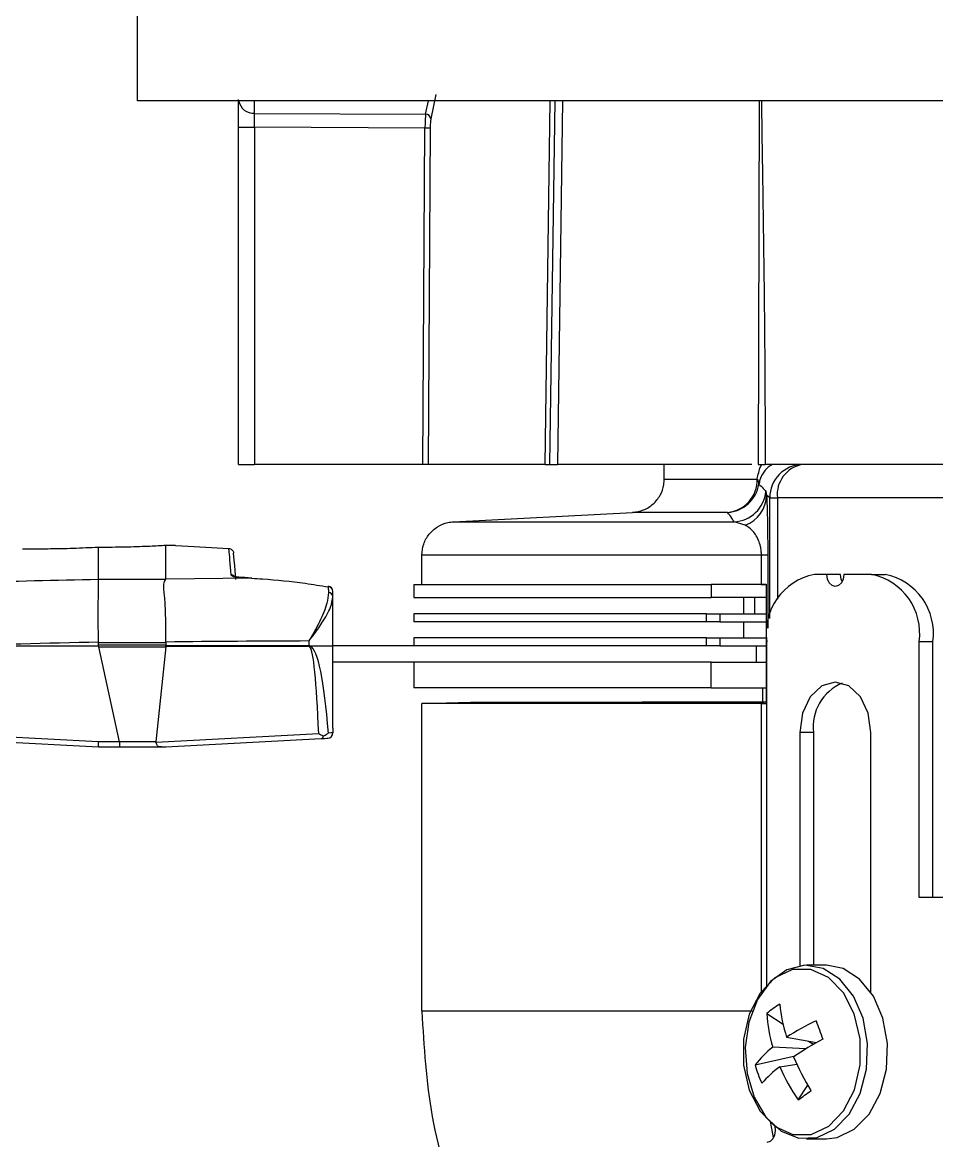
# Model space of a CAD drawing. Extents: x 16.7 to 113.1, y 4.5 to 84.5.
# Drawn here: x 49.858 to 51.555, y 68.255 to 70.331 of the extents above; entities that cross this region are included whole.
import ezdxf

# ---------------------------------------------------------------- set-up
doc = ezdxf.new("R2010")
doc.units = 0
doc.header["$MEASUREMENT"] = 0
doc.layers.add('OBJECT', color=7, linetype='CONTINUOUS')

msp = doc.modelspace()

# ---------------------------------------------------------------- linework, layer by layer
at = {"layer": 'OBJECT'}
for p, q in [((50.0717, 70.1854), (50.0717, 71.4354)), ((50.6259, 70.1973), (50.6166, 70.1517)), ((51.7597, 70.1854), (50.0717, 70.1854)), ((50.2892, 70.1621), (50.2892, 70.1854)), ((50.6069, 70.1605), (50.612, 70.1854)), ((50.8287, 69.5104), (50.8381, 70.1854)), ((50.8376, 69.5104), (50.847, 70.1854)), ((50.8608, 70.1854), (50.8514, 69.5104)), ((51.2262, 70.1854), (51.2242, 69.5104)), ((50.2892, 70.1621), (50.6069, 70.1605)), ((50.2597, 70.1362), (50.2889, 70.1362)), ((50.2597, 69.5104), (50.2597, 70.1362)), ((50.6056, 70.1347), (50.2889, 70.1362)), ((50.2889, 70.1362), (50.2889, 69.5104)), ((50.6017, 69.5104), (50.6056, 70.1347)), ((50.6153, 70.1346), (50.6114, 69.5104)), ((50.2597, 69.5104), (50.2889, 69.5104)), ((50.6017, 69.5104), (50.2889, 69.5104)), ((50.8287, 69.5104), (50.6114, 69.5104)), ((50.8376, 69.5104), (50.8514, 69.5104)), ((51.2122, 69.5104), (50.8514, 69.5104)), ((51.0498, 69.4834), (51.0498, 69.5104)), ((51.7603, 69.5104), (51.2371, 69.5104)), ((51.0498, 69.4834), (51.2225, 69.4834)), ((51.2383, 69.4604), (51.2397, 69.4536)), ((51.2455, 69.4484), (51.2397, 69.4536)), ((51.2455, 69.4484), (51.2598, 69.4484)), ((51.2455, 69.2248), (51.2455, 69.4484)), ((51.7217, 69.4484), (51.2598, 69.4484)), ((51.2598, 69.4484), (51.2598, 69.2602)), ((50.6585, 69.404), (50.991, 69.4214)), ((51.1672, 69.4214), (50.991, 69.4214)), ((50.6585, 69.404), (51.1793, 69.404)), ((51.2002, 69.3979), (51.1793, 69.404)), ((49.9997, 69.2969), (49.9997, 69.3564)), ((50.1247, 69.2975), (50.1247, 69.3599)), ((50.1426, 69.36), (50.1425, 69.36)), ((50.2411, 69.3547), (50.2411, 69.3547)), ((51.2302, 69.3421), (50.5998, 69.3421)), ((50.5998, 69.2873), (50.5998, 69.3421)), ((51.2418, 69.3421), (51.2302, 69.3421)), ((51.2302, 69.2873), (51.2302, 69.3421)), ((51.2418, 69.3421), (51.2418, 69.2067)), ((51.3514, 69.3064), (51.3284, 69.3064)), ((51.3768, 69.3064), (51.3514, 69.3064)), ((51.4345, 69.3064), (51.3832, 69.3064)), ((51.4345, 69.3064), (51.4599, 69.3064)), ((49.9997, 69.2968), (49.9997, 69.2969)), ((50.1242, 69.2968), (49.9997, 69.2968)), ((50.1247, 69.2975), (50.1242, 69.2968)), ((50.2839, 69.2994), (50.1247, 69.2975)), ((50.2658, 69.3003), (50.2658, 69.3006)), ((50.2658, 69.3003), (50.2839, 69.2994)), ((50.2839, 69.2994), (50.284, 69.2996)), ((50.4261, 69.2832), (50.4264, 69.2727)), ((50.5847, 69.2873), (50.5847, 69.2633)), ((50.5847, 69.2873), (51.1369, 69.2873)), ((51.1369, 69.2873), (51.1369, 69.2633)), ((51.1549, 69.2873), (51.1369, 69.2873)), ((51.2302, 69.2873), (51.1549, 69.2873)), ((51.2302, 69.2873), (51.2389, 69.2873)), ((51.2389, 69.2873), (51.2302, 69.2873)), ((51.2389, 69.2882), (51.2389, 69.0659)), ((50.4347, 69.2652), (50.4347, 69.2748)), ((50.4347, 69.1735), (50.4347, 69.2652)), ((50.5847, 69.2633), (51.1369, 69.2633)), ((51.2389, 69.2633), (51.1369, 69.2633)), ((51.1969, 69.2633), (51.1969, 69.2333)), ((51.2179, 69.2333), (51.2179, 69.2633)), ((50.5847, 69.2333), (50.5847, 69.2184)), ((51.128, 69.2333), (50.5847, 69.2333)), ((51.128, 69.2184), (51.128, 69.2333)), ((51.128, 69.2333), (51.1532, 69.2333)), ((51.1532, 69.2333), (51.1532, 69.2184)), ((51.1532, 69.2333), (51.2389, 69.2333)), ((51.128, 69.2184), (50.5847, 69.2184)), ((51.1532, 69.2184), (51.128, 69.2184)), ((51.1532, 69.2184), (51.2389, 69.2184)), ((51.1969, 69.2184), (51.1969, 69.1884)), ((49.9997, 69.175), (49.9997, 69.1802)), ((49.9997, 69.1802), (50.1247, 69.1802)), ((50.1247, 69.1802), (50.1247, 69.175)), ((50.3903, 69.1827), (50.3903, 69.1743)), ((50.5847, 69.1884), (50.5847, 69.1735)), ((51.128, 69.1884), (50.5847, 69.1884)), ((51.128, 69.1735), (51.128, 69.1884)), ((51.128, 69.1884), (51.1532, 69.1884)), ((51.1532, 69.1884), (51.1532, 69.1735)), ((51.1532, 69.1884), (51.2389, 69.1884)), ((51.24, 68.5426), (51.24, 69.1814)), ((51.5228, 68.7064), (51.5228, 69.1814)), ((51.5483, 69.1814), (51.5228, 69.1814)), ((51.5483, 68.7064), (51.5483, 69.1814)), ((49.7111, 69.1735), (49.9996, 69.1735)), ((50.1247, 69.175), (49.9997, 69.175)), ((50.0001, 69.1719), (50.1246, 69.1719)), ((50.0383, 68.9957), (50.0001, 69.1719)), ((50.1246, 69.1719), (50.1059, 68.9957)), ((50.1247, 69.1727), (50.1247, 69.1743)), ((50.1247, 69.1743), (50.3903, 69.1743)), ((50.3902, 69.1727), (50.1247, 69.1727)), ((50.3933, 69.1735), (50.4347, 69.1735)), ((50.4347, 69.0212), (50.4347, 69.1735)), ((50.6162, 69.1735), (50.4347, 69.1735)), ((51.128, 69.1735), (50.6162, 69.1735)), ((51.1532, 69.1735), (51.128, 69.1735)), ((51.1532, 69.1735), (51.2389, 69.1735)), ((51.2207, 69.1435), (51.2207, 69.1735)), ((50.6162, 69.1435), (50.4347, 69.1435)), ((50.5847, 69.1435), (50.5847, 69.0955)), ((51.1369, 69.1435), (50.6162, 69.1435)), ((51.1369, 69.0955), (51.1369, 69.1435)), ((51.1369, 69.1435), (51.2389, 69.1435)), ((51.1369, 69.0955), (50.5847, 69.0955)), ((51.1369, 69.0955), (51.2389, 69.0955)), ((51.2326, 69.0695), (51.2326, 69.0955)), ((51.2302, 69.0668), (50.5998, 69.0668)), ((50.5998, 68.4955), (50.5998, 69.0668)), ((50.7037, 69.0695), (51.0087, 69.0695)), ((51.0097, 69.0695), (51.0087, 69.0695)), ((51.2389, 69.0695), (51.0097, 69.0695)), ((51.2302, 69.0668), (51.2389, 69.0668)), ((51.2302, 69.0668), (51.2389, 69.0668)), ((51.2302, 68.5293), (51.2302, 69.0668)), ((49.9988, 68.9954), (49.5902, 69.017)), ((50.4347, 69.0212), (50.4346, 69.0123)), ((51.3012, 69.0129), (51.3012, 68.5799)), ((51.3266, 69.0129), (51.3012, 69.0129)), ((51.3266, 69.0129), (51.3266, 68.5809)), ((51.4334, 68.5306), (51.4334, 69.0129)), ((49.5909, 69.0076), (49.9997, 68.986)), ((50.0383, 68.9954), (49.9988, 68.9954)), ((50.1059, 68.9957), (50.0383, 68.9957)), ((50.4083, 69.0107), (50.1061, 68.9943)), ((50.1247, 68.986), (50.413, 69.0016)), ((49.9997, 68.986), (50.0389, 68.986)), ((49.9997, 68.986), (49.9997, 68.986)), ((50.0389, 68.986), (50.1164, 68.986)), ((50.1164, 68.986), (50.1247, 68.986)), ((51.6748, 68.7064), (51.5228, 68.7064)), ((51.3507, 68.5809), (51.3137, 68.5809)), ((51.2132, 68.4955), (50.5998, 68.4955)), ((51.2402, 68.4914), (51.2703, 68.4715)), ((51.2768, 68.4473), (51.3325, 68.4375)), ((51.3178, 68.4401), (51.3268, 68.4342)), ((51.2184, 68.3958), (51.2928, 68.413)), ((51.3127, 68.4257), (51.2512, 68.4287)), ((51.2643, 68.3925), (51.2958, 68.3976)), ((51.2983, 68.331), (51.3164, 68.3581)), ((51.2527, 68.2615), (51.2469, 68.2907)), ((51.3137, 68.2589), (51.3507, 68.2589))]:
    msp.add_line(p, q, dxfattribs=at)
at = {"layer": 'OBJECT', "flags": 128}
for points in [[(50.1426, 69.36), (50.1658, 69.3587), (50.1987, 69.357), (50.2411, 69.3547)], [(50.2548, 69.2968), (50.2525, 69.3225), (50.2511, 69.3388), (50.2505, 69.3455)], [(51.3832, 69.3064), (51.382, 69.2978), (51.3785, 69.2905), (51.3734, 69.2856), (51.3673, 69.2839), (51.3612, 69.2856), (51.356, 69.2905), (51.3526, 69.2978), (51.3514, 69.3064)], [(51.38, 69.2929), (51.378, 69.2978), (51.3768, 69.3064)], [(50.284, 69.2996), (50.2712, 69.3003), (50.2658, 69.3006)], [(51.4334, 69.0129), (51.4284, 69.0487), (51.414, 69.079), (51.3926, 69.0993), (51.3673, 69.1064), (51.342, 69.0993), (51.3205, 69.079), (51.3062, 69.0487), (51.3012, 69.0129)], [(50.5998, 69.0668), (50.6905, 69.0691), (50.7037, 69.0695)], [(50.4346, 69.0123), (50.4334, 69.0122), (50.4306, 69.0121), (50.4264, 69.0119)], [(50.413, 69.0016), (50.4193, 69.002), (50.4234, 69.0022), (50.4252, 69.0023)], [(51.3656, 68.2766), (51.3932, 68.3046), (51.4137, 68.3428), (51.4253, 68.3879), (51.427, 68.4358), (51.4187, 68.4824), (51.401, 68.5233), (51.3755, 68.5551), (51.3446, 68.5749), (51.3109, 68.5808), (51.2775, 68.5725), (51.2473, 68.5507), (51.223, 68.5172), (51.2068, 68.475), (51.2, 68.428), (51.2034, 68.3802), (51.2166, 68.336), (51.2384, 68.2992), (51.2669, 68.2732), (51.2995, 68.2601), (51.3335, 68.2613), (51.3656, 68.2766)], [(51.4026, 68.2766), (51.4302, 68.3046), (51.4507, 68.3428), (51.4623, 68.3879), (51.464, 68.4358), (51.4557, 68.4824), (51.438, 68.5233), (51.4125, 68.5551), (51.3816, 68.5749), (51.3507, 68.5809)], [(51.3551, 68.2821), (51.3828, 68.3106), (51.4028, 68.3499), (51.4134, 68.396), (51.4133, 68.4444), (51.4026, 68.4905), (51.3824, 68.5296), (51.3547, 68.558), (51.3221, 68.5729), (51.2878, 68.5728), (51.2553, 68.5577), (51.2276, 68.5292), (51.2075, 68.4899), (51.197, 68.4438), (51.1971, 68.3953), (51.2077, 68.3493), (51.2279, 68.3102), (51.2557, 68.2818), (51.2883, 68.2669), (51.3225, 68.267), (51.3551, 68.2821)], [(51.255, 68.282), (51.2559, 68.2744), (51.2547, 68.2658), (51.2513, 68.2585), (51.2461, 68.2536), (51.24, 68.2519)], [(51.3507, 68.2589), (51.3705, 68.2613), (51.4026, 68.2766)]]:
    msp.add_lwpolyline(points, dxfattribs=at)
at = {"layer": 'OBJECT'}
for centre, radius, start, end in [((50.2879, 70.1906), 0.0285, 190.4558, 272.6616), ((50.6067, 70.1504), 0.01, 7.5429, 88.8676), ((50.4934, 60.9514), 9.184, 89.23966, 89.30001), ((51.3075, 69.4484), 0.062, 91.1731, 179.9815), ((51.3162, 69.4545), 0.0568, 100.1324, 186.1768), ((51.162, 69.4817), 0.0605, 274.9205, 1.5735), ((51.1641, 69.4834), 0.062, 272.8402, 350.9566), ((51.2111, 69.4747), 0.0143, 355.8769, 37.3541), ((51.1766, 69.466), 0.062, 272.5495, 354.8621), ((51.1793, 69.4545), 0.0604, 290.2163, 359.1613), ((50.2449, 69.2956), 0.0101, 48.8435, 87.3941), ((51.3505, 69.197), 0.1116, 101.4219, 188.0492), ((51.4124, 69.197), 0.1116, 351.9506, 78.5781), ((51.4378, 69.197), 0.1116, 351.9507, 78.5781), ((50.4154, 69.2854), 0.011, 348.4541, 356.3961), ((50.4257, 69.2742), 0.00906, 4.3624, 87.1848), ((50.4247, 69.2748), 0.01, 0, 80.7454), ((50.4262, 69.2641), 0.00857, 7.2292, 88.6417), ((50.2713, 69.1743), 0.1189, 359.2257, 359.9862), ((50.2973, 69.2647), 0.1324, 315.5, 316.4494), ((51.4148, 69.023), 0.0887, 113.0746, 186.5383), ((50.4246, 69.0123), 0.00999, 273.1451, 0.0504), ((50.434, 69.0121), 0.00067, 359.4951, 11.6551), ((50.4247, 69.0123), 0.01, 273.1059, 359.191), ((51.3504, 68.3644), 0.1681, 120.8684, 130.9593), ((51.5773, 68.5411), 0.3148, 185.9007, 197.3379), ((51.5092, 68.5061), 0.2694, 183.135, 196.6992), ((51.5309, 68.0552), 0.4672, 115.2285, 122.9515), ((55.4941, 69.966), 4.4204, 199.6733, 200.1402), ((51.684, 67.8249), 0.7063, 118.7733, 123.9164), ((51.3674, 68.2804), 0.1885, 128.085, 142.2527), ((51.7018, 68.5838), 0.4467, 202.7479, 211.8021), ((51.4363, 68.4555), 0.226, 195.3348, 204.4778), ((51.4219, 68.1854), 0.2603, 127.2771, 137.3003), ((51.5965, 68.5361), 0.3619, 203.3804, 214.5152), ((50.9544, 68.8311), 0.6069, 304.5177, 307.3095)]:
    msp.add_arc(centre, radius, start, end, dxfattribs=at)
for centre, major_axis, ratio, start_param, end_param in [((51.1798, 69.3054), (0.062, -0.0151), 0.162756, 5.700224, 6.014583), ((54.0181, 67.111), (19.0675, 0), 0.111038, 1.783132, 1.798644), ((49.0224, 69.1802), (0.9773, 0), 0.122785, 0, 0.00334), ((50.4825, 67.111), (7.8848, 0), 0.262774, 1.582496, 1.616187), ((50.5726, 69.1802), (0.4478, 0), 0.267949, 3.137388, 3.141593), ((49.0224, 69.175), (0.9773, 0), 0.122785, 6.270094, 6.283185), ((49.0217, 69.175), (0.9787, -0.0064), 0.122438, 0.027376, 0.040465), ((50.5729, 69.175), (0.4485, 0.007), 0.267094, 3.102585, 3.109102), ((50.5726, 69.175), (0.4478, 0), 0.267949, 3.141593, 3.148103), ((50.3825, 68.6032), (0.0078, 0.5695), 0.050872, 6.231217, 6.283881), ((50.3747, 68.6047), (0.0157, 0.5695), 0.101686, 6.233323, 6.285987), ((50.3825, 68.6032), (0.0078, 0.5695), 0.050872, 5.510552, 6.231217), ((50.3747, 68.6047), (0.0157, 0.5695), 0.101686, 5.511659, 6.233323), ((51.1798, 69.0486), (0.062, 0.0151), 0.162711, 0.268626, 0.582985), ((50, 68.996), (0.00026, 0.01), 0.120424, 1.626333, 3.138416), ((49.9567, 68.996), (0.0816, -0.0005), 0.122438, 0.001196, 0.027376), ((50.0389, 68.996), (0, 0.01), 0.061163, 1.623156, 3.141593), ((50.1433, 68.996), (0.0374, 0.0006), 0.267094, 3.109102, 3.249703)]:
    msp.add_ellipse(centre, major_axis=major_axis, ratio=ratio, start_param=start_param, end_param=end_param, dxfattribs=at)
for points, knots in [([(50.2597, 70.1362), (50.2597, 70.1414), (50.2597, 70.1519), (50.2597, 70.1664), (50.2597, 70.1791), (50.2597, 70.1851), (50.2597, 70.188)], [0, 0, 0, 0, 0.2499898, 0.4998146, 0.7501668, 1, 1, 1, 1]), ([(51.23, 70.1854), (51.2308, 70.135), (51.2326, 70.0249), (51.2349, 69.8548), (51.2367, 69.6802), (51.237, 69.5653), (51.2371, 69.5104)], [0, 0, 0, 0, 0.22394, 0.489698, 0.755953, 1, 1, 1, 1]), ([(50.2889, 70.1362), (50.2889, 70.1388), (50.2889, 70.144), (50.289, 70.1513), (50.2891, 70.1577), (50.2892, 70.1606), (50.2892, 70.1621)], [0, 0, 0, 0, 0.249341, 0.49971, 0.74966, 1, 1, 1, 1]), ([(50.6069, 70.1605), (50.6067, 70.159), (50.6064, 70.156), (50.606, 70.1497), (50.6057, 70.1425), (50.6056, 70.1373), (50.6056, 70.1347)], [0, 0, 0, 0, 0.2497795, 0.4995782, 0.7496537, 1, 1, 1, 1]), ([(50.6166, 70.1517), (50.6164, 70.1508), (50.6161, 70.1488), (50.6157, 70.1445), (50.6154, 70.1397), (50.6153, 70.1363), (50.6153, 70.1346)], [0, 0, 0, 0, 0.248699, 0.500161, 0.750977, 1, 1, 1, 1]), ([(50.6114, 69.5104), (50.6112, 69.5104), (50.6108, 69.5104), (50.6096, 69.5104), (50.6086, 69.5104), (50.6073, 69.5104), (50.6059, 69.5104), (50.604, 69.5104), (50.6026, 69.5104), (50.6017, 69.5104)], [0, 0, 0, 0, 0.235209, 0.351551, 0.467887, 0.584217, 0.700551, 0.816896, 1, 1, 1, 1]), ([(50.8287, 69.5104), (50.8289, 69.5104), (50.8294, 69.5104), (50.8304, 69.5104), (50.8316, 69.5104), (50.833, 69.5104), (50.8344, 69.5104), (50.836, 69.5104), (50.8371, 69.5104), (50.8376, 69.5104)], [0, 0, 0, 0, 0.143841, 0.287689, 0.431522, 0.575355, 0.719217, 0.857744, 1, 1, 1, 1]), ([(51.2225, 69.4834), (51.2241, 69.4917), (51.2261, 69.5018), (51.2296, 69.5079), (51.2302, 69.509)], [0, 0, 0, 0, 0.819238, 1, 1, 1, 1]), ([(51.2242, 69.5104), (51.2241, 69.5104), (51.2239, 69.5104), (51.2303, 69.5104), (51.2357, 69.5104), (51.2371, 69.5104)], [0, 0, 0, 0, 0.425021, 0.850043, 1, 1, 1, 1]), ([(51.2506, 69.5104), (51.2479, 69.5089), (51.2414, 69.5053), (51.2339, 69.4954), (51.2281, 69.4852), (51.226, 69.4765), (51.2254, 69.4736)], [0, 0, 0, 0, 0.290992, 0.68416, 0.898053, 1, 1, 1, 1]), ([(50.991, 69.4214), (50.998, 69.4225), (51.0118, 69.4246), (51.0298, 69.4362), (51.043, 69.4527), (51.0491, 69.4694), (51.0496, 69.4799), (51.0498, 69.4834)], [0, 0, 0, 0, 0.222101, 0.444199, 0.666298, 0.888389, 1, 1, 1, 1]), ([(51.2254, 69.4736), (51.2261, 69.4731), (51.2295, 69.4703), (51.2338, 69.4659), (51.2375, 69.4615), (51.2383, 69.4604)], [0, 0, 0, 0, 0.160413, 0.802068, 1, 1, 1, 1]), ([(51.2397, 69.4536), (51.2402, 69.4439), (51.2408, 69.4305), (51.2415, 69.3947), (51.2418, 69.3685), (51.2418, 69.3497), (51.2418, 69.3421)], [0, 0, 0, 0, 0.50075, 0.686143, 0.873076, 1, 1, 1, 1]), ([(51.1793, 69.404), (51.178, 69.4062), (51.174, 69.4132), (51.17, 69.4181), (51.1672, 69.4214)], [0, 0, 0, 0, 0.321063, 1, 1, 1, 1]), ([(50.5998, 69.3421), (50.6005, 69.3491), (50.6018, 69.363), (50.6125, 69.3816), (50.6283, 69.3956), (50.6447, 69.4026), (50.6551, 69.4037), (50.6585, 69.404)], [0, 0, 0, 0, 0.222089, 0.444178, 0.666268, 0.888362, 1, 1, 1, 1]), ([(51.2302, 69.3421), (51.2301, 69.3447), (51.2299, 69.3506), (51.2281, 69.3605), (51.2228, 69.3761), (51.2129, 69.3894), (51.2044, 69.395), (51.2002, 69.3979)], [0, 0, 0, 0, 0.061062, 0.137018, 0.266872, 0.630195, 1, 1, 1, 1]), ([(49.9997, 69.3564), (49.9837, 69.3557), (49.9518, 69.3542), (49.909, 69.3534), (49.8769, 69.3533), (49.8584, 69.3534), (49.8583, 69.3534), (49.8583, 69.3534)], [0, 0, 0, 0, 0.213189, 0.426374, 0.63981, 0.854211, 1, 1, 1, 1]), ([(50.1245, 69.3599), (50.1154, 69.3594), (50.0971, 69.3584), (50.055, 69.3569), (50.0208, 69.3564), (50.0023, 69.3564), (49.9997, 69.3564)], [0, 0, 0, 0, 0.315106, 0.632943, 0.949791, 1, 1, 1, 1]), ([(50.1247, 69.3599), (50.1247, 69.3599), (50.1247, 69.3599), (50.1247, 69.3599), (50.1246, 69.3599), (50.1246, 69.3599), (50.1245, 69.3599)], [0, 0, 0, 0, 0.344546, 0.691935, 0.85964, 1, 1, 1, 1]), ([(50.1425, 69.36), (50.1398, 69.36), (50.1363, 69.3599), (50.1267, 69.3599), (50.1247, 69.3599)], [0, 0, 0, 0, 0.7918121, 1, 1, 1, 1]), ([(50.2411, 69.3547), (50.2411, 69.3545), (50.2411, 69.354), (50.2416, 69.3484), (50.2437, 69.3248), (50.2453, 69.3057)], [0, 0, 0, 0, 0.045653, 0.228294, 1, 1, 1, 1]), ([(50.2411, 69.3547), (50.2422, 69.3545), (50.2444, 69.3541), (50.2473, 69.3523), (50.2494, 69.3497), (50.2503, 69.3473), (50.2505, 69.3459), (50.2505, 69.3455)], [0, 0, 0, 0, 0.235927, 0.471835, 0.707759, 0.925417, 1, 1, 1, 1]), ([(50.2453, 69.3057), (50.2456, 69.3052), (50.2462, 69.3042), (50.2499, 69.3027), (50.2552, 69.3014), (50.2609, 69.3006), (50.2645, 69.3004), (50.2658, 69.3003)], [0, 0, 0, 0, 0.21906, 0.43802, 0.659216, 0.880003, 1, 1, 1, 1]), ([(50.2658, 69.3006), (50.2639, 69.3007), (50.26, 69.301), (50.2553, 69.3018), (50.2525, 69.3025), (50.2513, 69.303), (50.2513, 69.303), (50.2513, 69.303)], [0, 0, 0, 0, 0.271923, 0.563055, 0.781759, 0.936426, 1, 1, 1, 1]), ([(49.9997, 69.2969), (49.9204, 69.295), (49.784, 69.2919), (49.6476, 69.2885), (49.5905, 69.2871)], [0, 0, 0, 0, 0.58145, 1, 1, 1, 1]), ([(49.9997, 69.1806), (49.9994, 69.1941), (49.9989, 69.2211), (49.9991, 69.2567), (49.9999, 69.2841), (49.9998, 69.2927), (49.9997, 69.2968)], [0, 0, 0, 0, 0.253584, 0.507164, 0.760847, 1, 1, 1, 1]), ([(50.1247, 69.1807), (50.1248, 69.1859), (50.125, 69.2045), (50.1242, 69.2355), (50.1226, 69.2676), (50.1195, 69.2881), (50.1229, 69.2944), (50.1242, 69.2968)], [0, 0, 0, 0, 0.097508, 0.351332, 0.599305, 0.843154, 1, 1, 1, 1]), ([(50.2839, 69.2994), (50.2906, 69.2989), (50.3239, 69.2969), (50.3714, 69.2921), (50.4119, 69.2855), (50.4261, 69.2832)], [0, 0, 0, 0, 0.1396842, 0.6986638, 1, 1, 1, 1]), ([(50.4264, 69.2727), (50.4258, 69.2663), (50.4243, 69.2499), (50.4111, 69.2198), (50.398, 69.1958), (50.3909, 69.1839), (50.3903, 69.1829), (50.3903, 69.1827)], [0, 0, 0, 0, 0.2447445, 0.6267298, 0.9679279, 0.9961438, 1, 1, 1, 1]), ([(50.3903, 69.1827), (50.3903, 69.1828), (50.3911, 69.1839), (50.3937, 69.1872), (50.4022, 69.1983), (50.4166, 69.2188), (50.4314, 69.2441), (50.4337, 69.2588), (50.4347, 69.2652)], [0, 0, 0, 0, 0.003659, 0.034965, 0.112488, 0.381452, 0.732443, 1, 1, 1, 1]), ([(50.1164, 68.986), (50.1149, 68.986), (50.1124, 68.986), (50.1098, 68.9872), (50.1083, 68.9893), (50.1072, 68.9919), (50.1064, 68.9937), (50.1061, 68.9943)], [0, 0, 0, 0, 0.2815, 0.477143, 0.672465, 0.878459, 1, 1, 1, 1]), ([(50.4172, 69.006), (50.4143, 69.0075), (50.4114, 69.009), (50.4083, 69.0107), (50.4083, 69.0107)], [0, 0, 0, 0, 0.980022, 1, 1, 1, 1]), ([(50.413, 69.0016), (50.413, 69.0016), (50.4134, 69.0016), (50.4143, 69.0019), (50.4157, 69.0029), (50.4167, 69.0046), (50.4171, 69.0057), (50.4172, 69.006)], [0, 0, 0, 0, 0.01718, 0.202305, 0.556615, 0.898384, 1, 1, 1, 1]), ([(50.4264, 69.0119), (50.4263, 69.0118), (50.4247, 69.0104), (50.4218, 69.0083), (50.4182, 69.0065), (50.4172, 69.006)], [0, 0, 0, 0, 0.021195, 0.717119, 1, 1, 1, 1]), ([(50.5998, 68.4955), (50.6036, 68.4301), (50.6115, 68.2946), (50.6646, 68.1261), (50.7156, 68.0298), (50.7338, 67.9955)], [0, 0, 0, 0, 0.375049, 0.776984, 1, 1, 1, 1])]:
    msp.add_open_spline(points, degree=3, knots=knots, dxfattribs=at)

doc.saveas('drawing.dxf')
